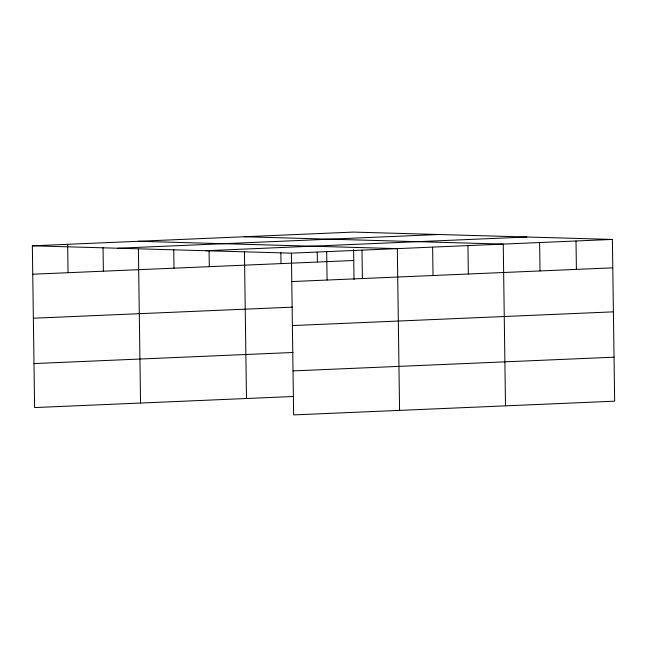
<?xml version="1.0" encoding="UTF-8"?>
<svg xmlns="http://www.w3.org/2000/svg" width="647" height="647" viewBox="0 0 647 647"><rect width="100%" height="100%" fill="white"/><g stroke="black" fill="none" stroke-linecap="round" stroke-linejoin="round"><path stroke-width="0.97" d="M32.35 245.811L353.367 232.087L612.394 239.43L614.65 401.189L293.633 414.913L291.376 253.155L32.35 245.811L34.606 407.57L293.673 396.49M117.827 248.23L438.844 234.513M205.9 250.729L526.917 237.004M291.376 253.155L612.394 239.43M32.746 274.215L353.763 260.49M291.773 281.558L612.79 267.834M33.361 318.219L292.428 307.147M292.387 325.57L613.405 311.846M33.992 363.565L293.059 352.486M293.018 370.909L614.035 357.184M244.218 236.753L503.245 244.097L505.501 405.855M138.288 241.282L397.315 248.626L399.571 410.384M576.008 240.983L576.404 269.395M539.63 242.544L540.027 270.947M467.935 245.609L468.331 274.013M432.625 247.114L433.021 275.525M361.997 250.138L362.393 278.542M353.61 249.718L354.03 279.496M326.686 251.643L327.083 280.054M317.24 252.249L317.378 262.043M280.847 252.831L281 263.604M244.429 251.448L246.483 398.512M209.086 250.996L209.304 266.669M173.736 249.564L173.994 268.173M138.393 249.119L140.545 403.041M103.043 247.688L103.366 271.198M67.66 244.299L68.056 272.702"/></g></svg>
